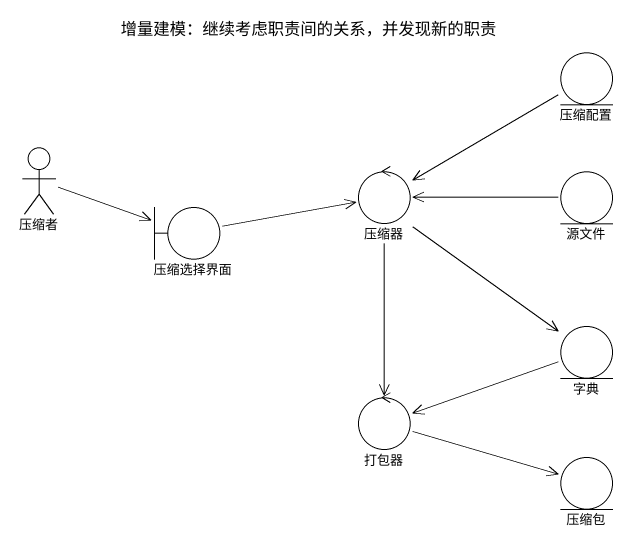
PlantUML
@startuml
title 增量建模：继续考虑职责间的关系，并发现新的职责
entity 压缩配置
actor 压缩者
boundary 压缩选择界面
control 压缩器
entity 源文件
entity 字典
control 打包器
entity 压缩包
压缩配置 -left-> 压缩器
压缩者 -right-> 压缩选择界面
压缩选择界面 -right-> 压缩器
压缩器 --> 字典
压缩器 --> 打包器
源文件 -left-> 压缩器
字典 -left-> 打包器
打包器 -right-> 压缩包
@enduml
